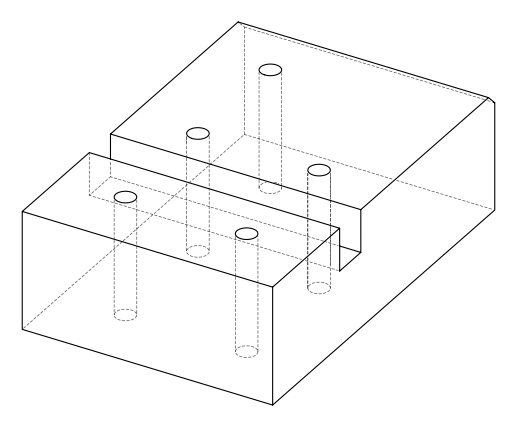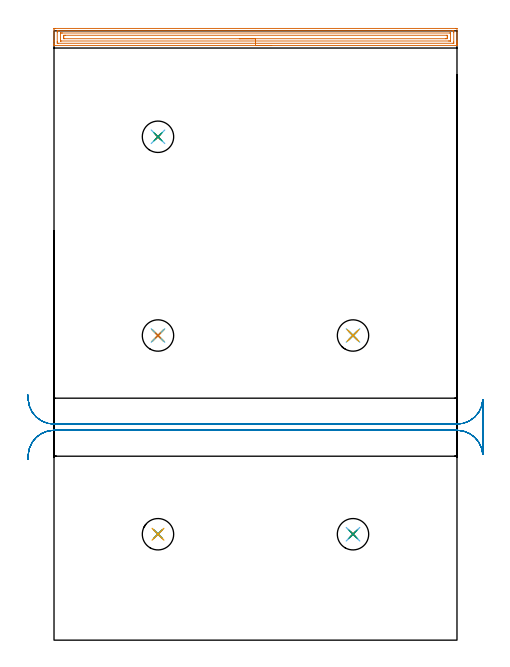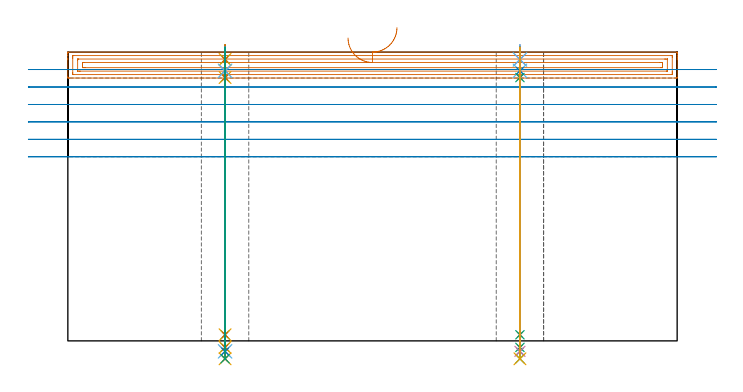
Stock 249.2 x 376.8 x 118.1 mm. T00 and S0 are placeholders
(PLAN: 27 operations, 22 tool changes, 24.1 min)
(1 AREA_MILL | FG_CHAMFER_SURFACE | UGT0205_001 | 8.22 min | 13991 mm3)
(2 MILL_RECTANGULAR_SLOT | SLOT_RECTANGULAR | UGT0201_004 | Follow Part, ap 8, ae 75% | 7.72 min | 381941 mm3)
(3 SPOT_DRILL | STEP1HOLE | NXT0321_9005460120000 | 0.05 min | 261 mm3)
(4 SPOT_DRILL_1 | STEP1HOLE_1 | NXT0321_9005460120000 | 0.05 min | 168 mm3)
(5 SPOT_DRILL_2 | STEP1HOLE_2 | NXT0321_9005460120000 | 0.05 min | 159 mm3)
(6 SPOT_DRILL_3 | STEP1HOLE_3 | NXT0321_9005460120000 | 0.05 min | 149 mm3)
(7 SPOT_DRILL_4 | STEP1HOLE_4 | NXT0321_9005460120000 | 0.05 min | 226 mm3)
(8 DRILL_BLIND_HOLE_INTO_CENTER | STEP1HOLE | NXT0301_022 | 0.04 min | 128 mm3)
(9 GUN_DRILL_THROUGH_HOLE | STEP1HOLE | UGT0307_001 | 0.53 min | 2081 mm3)
(10 SPADE_DRILL_TO_ENLARGE_THROUGH_HOLE | STEP1HOLE | UGT0306_003 | 0.5 min | 12098 mm3)
(11 DRILL_TO_ENLARGE_THROUGH_HOLE | STEP1HOLE | UGT0301_261 | 0.51 min | 20407 mm3)
(12 DRILL_BLIND_HOLE_INTO_CENTER_1 | STEP1HOLE_1 | NXT0301_022 | 0.04 min | 17 mm3)
(13 GUN_DRILL_THROUGH_HOLE_1 | STEP1HOLE_1 | UGT0307_001 | 0.53 min | 2174 mm3)
(14 SPADE_DRILL_TO_ENLARGE_THROUGH_HOLE_1 | STEP1HOLE_1 | UGT0306_003 | 0.5 min | 12021 mm3)
(15 DRILL_TO_ENLARGE_THROUGH_HOLE_1 | STEP1HOLE_1 | UGT0301_261 | 0.51 min | 20459 mm3)
(16 DRILL_BLIND_HOLE_INTO_CENTER_2 | STEP1HOLE_2 | NXT0301_022 | 0.04 min | 53 mm3)
(17 GUN_DRILL_THROUGH_HOLE_2 | STEP1HOLE_2 | UGT0307_001 | 0.53 min | 2149 mm3)
(18 SPADE_DRILL_TO_ENLARGE_THROUGH_HOLE_2 | STEP1HOLE_2 | UGT0306_003 | 0.5 min | 12007 mm3)
(19 DRILL_TO_ENLARGE_THROUGH_HOLE_2 | STEP1HOLE_2 | UGT0301_261 | 0.51 min | 20439 mm3)
(20 DRILL_BLIND_HOLE_INTO_CENTER_3 | STEP1HOLE_3 | NXT0301_022 | 0.04 min | 69 mm3)
(21 GUN_DRILL_THROUGH_HOLE_3 | STEP1HOLE_3 | UGT0307_001 | 0.53 min | 2164 mm3)
(22 SPADE_DRILL_TO_ENLARGE_THROUGH_HOLE_3 | STEP1HOLE_3 | UGT0306_003 | 0.5 min | 12021 mm3)
(23 DRILL_TO_ENLARGE_THROUGH_HOLE_3 | STEP1HOLE_3 | UGT0301_261 | 0.51 min | 20419 mm3)
(24 DRILL_BLIND_HOLE_INTO_CENTER_4 | STEP1HOLE_4 | NXT0301_022 | 0.04 min | 95 mm3)
(25 GUN_DRILL_THROUGH_HOLE_4 | STEP1HOLE_4 | UGT0307_001 | 0.53 min | 2171 mm3)
(26 SPADE_DRILL_TO_ENLARGE_THROUGH_HOLE_4 | STEP1HOLE_4 | UGT0306_003 | 0.5 min | 11966 mm3)
(27 DRILL_TO_ENLARGE_THROUGH_HOLE_4 | STEP1HOLE_4 | UGT0301_261 | 0.51 min | 20444 mm3)
(TOOL UGT0205_001 | Chamfer Mill 20 x 3 x 45 deg. | D20 FL50 Z2)
(TOOL UGT0201_004 | End Mill 32 mm | D32 FL53 Z6)
(TOOL NXT0321_9005460120000 | NC Spot Drill, 142deg, 12mm, Carbide, Uncoated | D12 PA142 FL30 Z2)
(TOOL NXT0301_022 | Carbide Drill 5.1mm [860.1-0510-015A1-MM 2214] | D5.1 PA140 FL28 Z2)
(TOOL UGT0307_001 | Gun Drill 5 mm | D5 PA130 FL24 Z1)
(TOOL UGT0306_003 | Spade Drill 12.5mm | D12.5 PA132 FL10 Z2)
(TOOL UGT0301_261 | Twist Drill 19.4 mm | D19.4 PA118 FL140 Z2)
(OP 1 AREA_MILL)
G17 G21 G94 G90
T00 M6
G54
G17 G0 G90 X134.6 Y367.7 S1061 M3
G43 Z128.1 H0
G94 G1 X134.562 Z127.228 F250.
X134.448 Z126.363
X134.259 Z125.512
X133.997 Z124.68
X133.663 Z123.874
X133.26 Z123.1
X132.792 Z122.364
X132.26 Z121.672
X131.671 Z121.029
X131.028 Z120.439
X130.336 Z119.908
X129.6 Z119.44
X128.826 Z119.037
X128.02 Z118.703
X127.188 Z118.441
X126.337 Z118.252
X125.472 Z118.138
X124.6 Z118.1
X0.154
X0.01 Y367.706 Z118.093
X0. Y368.013 Z117.787
Y368.424 Z117.376
Y369.033 Z116.761
Y370.22 Z115.577
Y370.796 Z114.997
Y377.848 Z107.949
X0.002 Y378.139 Z107.658
X0.01 Y378.292 Z107.506
X0.164 Y378.299 Z107.499
X0.6 Y378.3 Z107.5
X248.6
X249.039 Y378.296 Z107.502
X249.19 Y378.291 Z107.506
X249.2 Y378.136 Z107.661
Y370.796 Z114.997
Y370.22 Z115.577
Y369.915 Z115.881
Y369.338 Z116.458
Y369.033 Z116.761
Y368.424 Z117.376
Y368.152 Z117.647
Y368.012 Z117.787
X249.19 Y367.706 Z118.093
X249.046 Y367.7 Z118.1
X124.6
Y369.114 Z116.686
X2.385 Y369.115 Z116.685
X2.301 Y369.116 Z116.684
X2.022 Y369.121 Z116.679
X2.01 Y369.211 Z116.589
X2.003 Y369.41 Z116.39
X2.001 Y369.915 Z115.885
X2. Y370.295 Z115.505
X2.001 Y376.085 Z109.715
X2.002 Y376.463 Z109.337
X2.01 Y376.844 Z108.956
X2.014 Y376.88 Z108.92
X2.031 Y376.881 Z108.919
X2.081 Y376.884 Z108.916
X2.182 Y376.885 Z108.915
X2.385 Y376.886 Z108.914
X246.816 Y376.885 Z108.915
X246.899 Y376.884 Z108.916
X247.178 Y376.879 Z108.921
X247.19 Y376.789 Z109.011
X247.197 Y376.59 Z109.21
X247.199 Y376.085 Z109.715
X247.2 Y375.705 Z110.095
Y369.915 Z115.885
X247.198 Y369.537 Z116.263
X247.19 Y369.156 Z116.644
X247.186 Y369.12 Z116.68
X247.169 Y369.119 Z116.681
X247.119 Y369.116 Z116.684
X247.018 Y369.115 Z116.685
X246.816 Y369.114 Z116.686
X124.6
Y370.528 Z115.272
X4.439 Y370.529 Z115.271
X4.169 Y370.531 Z115.269
X4.079 Y370.533 Z115.268
X4.016 Y370.535 Z115.265
X4.01 Y370.63 Z115.17
X4.004 Y370.796 Z115.004
X4.001 Y370.962 Z114.838
Y375.369 Z110.431
X4.006 Y375.426 Z110.374
X4.01 Y375.464 Z110.336
X4.034 Y375.465 Z110.335
X4.169 Y375.468 Z110.332
X4.79 Y375.471 Z110.329
X5.061
X244.761
X245.031 Y375.469 Z110.331
X245.121 Y375.467 Z110.333
X245.184 Y375.465 Z110.335
X245.19 Y375.37 Z110.43
X245.196 Y375.204 Z110.596
X245.199 Y375.038 Z110.762
Y370.631 Z115.169
X245.194 Y370.575 Z115.225
X245.19 Y370.536 Z115.264
X245.166 Y370.535 Z115.265
X245.031 Y370.532 Z115.268
X244.41 Y370.529 Z115.271
X244.139
X124.6
Y371.943 Z113.857
X6.576
X6.115 Y371.948 Z113.852
X6.01 Y371.951 Z113.849
X6.005 Y372.134 Z113.666
X6. Y372.513 Z113.287
Y373.394 Z112.406
X6.001 Y373.441 Z112.359
X6.01 Y373.858 Z111.942
X6.023 Y374.05 Z111.75
X6.224 Y374.054 Z111.746
X6.845 Y374.057 Z111.743
X7.113
X242.624
X243.085 Y374.052 Z111.748
X243.19 Y374.049 Z111.751
X243.195 Y373.866 Z111.934
X243.2 Y373.488 Z112.312
Y372.606 Z113.194
X243.199 Y372.559 Z113.241
X243.19 Y372.142 Z113.658
X243.178 Y371.95 Z113.85
X242.976 Y371.946 Z113.854
X242.355 Y371.943 Z113.857
X242.087
X124.6
X123.728 Z113.895
X122.864 Z114.009
X122.012 Z114.198
X121.18 Z114.46
X120.374 Z114.794
X119.6 Z115.197
X118.864 Z115.666
X118.172 Z116.197
X117.529 Z116.786
X116.94 Z117.429
X116.409 Z118.122
X115.94 Z118.857
X115.537 Z119.631
X115.203 Z120.437
X114.941 Z121.269
X114.752 Z122.121
X114.638 Z122.986
X114.6 Z123.857
G0 Z128.1
M5
M2
(OP 2 MILL_RECTANGULAR_SLOT)
G17 G21 G94 G90
T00 M6
G54
G17 G0 G90 X-16.154 Y111.785 S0 M3
G43 Z128.1 H0
Z110.967
G94 G1 X-15.97 Y114.779 F250.
G2 X0. Y129.8 R16. F500.
G1 X249.2
G2 X265.17 Y114.779 R16.
G1 X265.2
Y148.621
X265.17
G2 X249.2 Y133.6 R16.
G1 X0.
G2 X-15.97 Y148.621 R16.
G1 X-16.154 Y151.615 F250.
G0 Y111.785 Z103.833
G1 X-15.97 Y114.779
G2 X0. Y129.8 R16. F500.
G1 X249.2
G2 X265.17 Y114.779 R16.
G1 X265.2
Y148.621
X265.17
G2 X249.2 Y133.6 R16.
G1 X0.
G2 X-15.97 Y148.621 R16.
G1 X-16.154 Y151.615 F250.
G0 Y111.785 Z96.7
G1 X-15.97 Y114.779
G2 X0. Y129.8 R16. F500.
G1 X249.2
G2 X265.17 Y114.779 R16.
G1 X265.2
Y148.621
X265.17
G2 X249.2 Y133.6 R16.
G1 X0.
G2 X-15.97 Y148.621 R16.
G1 X-16.154 Y151.615 F250.
G0 Y111.785 Z89.567
G1 X-15.97 Y114.779
G2 X0. Y129.8 R16. F500.
G1 X249.2
G2 X265.17 Y114.779 R16.
G1 X265.2
Y148.621
X265.17
G2 X249.2 Y133.6 R16.
G1 X0.
G2 X-15.97 Y148.621 R16.
G1 X-16.154 Y151.615 F250.
G0 Y111.785 Z82.433
G1 X-15.97 Y114.779
G2 X0. Y129.8 R16. F500.
G1 X249.2
G2 X265.17 Y114.779 R16.
G1 X265.2
Y148.621
X265.17
G2 X249.2 Y133.6 R16.
G1 X0.
G2 X-15.97 Y148.621 R16.
G1 X-16.154 Y151.615 F250.
G0 Y111.785 Z75.3
G1 X-15.97 Y114.779
G2 X0. Y129.8 R16. F500.
G1 X249.2
G2 X265.17 Y114.779 R16.
G1 X265.2
Y148.621
X265.17
G2 X249.2 Y133.6 R16.
G1 X0.
G2 X-15.97 Y148.621 R16.
G1 X-16.154 Y151.615 F250.
G0 Z128.1
M5
M2
(OP 3 SPOT_DRILL)
G17 G21 G94 G90
T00 M6
G54
G17 G0 G90 X64.3 Y65.5 S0 M3
G43 Z128.1 H0
G94 G81 G98 Z115.1 F250. R121.1
G80
M5
M2
(OP 4 SPOT_DRILL_1)
G17 G21 G94 G90
T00 M6
G54
G17 G0 G90 X184.9 Y65.5 S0 M3
G43 Z128.1 H0
G94 G81 G98 Z115.1 F250. R121.1
G80
M5
M2
(OP 5 SPOT_DRILL_2)
G17 G21 G94 G90
T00 M6
G54
G17 G0 G90 X64.3 Y188.4 S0 M3
G43 Z128.1 H0
G94 G81 G98 Z115.1 F250. R121.1
G80
M5
M2
(OP 6 SPOT_DRILL_3)
G17 G21 G94 G90
T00 M6
G54
G17 G0 G90 X184.9 Y188.4 S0 M3
G43 Z128.1 H0
G94 G81 G98 Z115.1 F250. R121.1
G80
M5
M2
(OP 7 SPOT_DRILL_4)
G17 G21 G94 G90
T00 M6
G54
G17 G0 G90 X64.3 Y311.3 S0 M3
G43 Z128.1 H0
G94 G81 G98 Z115.1 F250. R121.1
G80
M5
M2
(OP 8 DRILL_BLIND_HOLE_INTO_CENTER)
G17 G21 G94 G90
T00 M6
G54
G17 G0 G90 X64.3 Y65.5 S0 M3
G43 Z128.1 H1
G94 G81 G98 Z110.45 F250. R120.1
G80
M5
M2
(OP 9 GUN_DRILL_THROUGH_HOLE)
G17 G21 G94 G90
T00 M6
G54
G17 G0 G90 X64.3 Y65.5 M8
G43 Z128.1 H0
Z116.016
S716 M3
G94 G1 Z107.694 F125. M26
G4 X.084
Z2.5 F250.
G4 X.084
Z-2.666 F125.
G4 X.084
M5
M9
G0 Z116.016
Z128.1
M2
(OP 10 SPADE_DRILL_TO_ENLARGE_THROUGH_HOLE)
G17 G21 G94 G90
T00 M6
G54
G17 G0 G90 X64.3 Y65.5 S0 M3
G43 Z128.1 H0
G94 G73 G98 Z-4.283 F250. Q12.238 R120.1
G80
M5
M2
(OP 11 DRILL_TO_ENLARGE_THROUGH_HOLE)
G17 G21 G94 G90
T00 M6
G54
G17 G0 G90 X64.3 Y65.5 S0 M3
G43 Z128.1 H0
G94 G73 G98 Z-7.328 F250. Q17.918 R120.1
G80
M5
M2
(OP 12 DRILL_BLIND_HOLE_INTO_CENTER_1)
G17 G21 G94 G90
T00 M6
G54
G17 G0 G90 X184.9 Y65.5 S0 M3
G43 Z128.1 H1
G94 G81 G98 Z110.45 F250. R120.1
G80
M5
M2
(OP 13 GUN_DRILL_THROUGH_HOLE_1)
G17 G21 G94 G90
T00 M6
G54
G17 G0 G90 X184.9 Y65.5 M8
G43 Z128.1 H0
Z116.016
S716 M3
G94 G1 Z107.694 F125. M26
G4 X.084
Z2.5 F250.
G4 X.084
Z-2.666 F125.
G4 X.084
M5
M9
G0 Z116.016
Z128.1
M2
(OP 14 SPADE_DRILL_TO_ENLARGE_THROUGH_HOLE_1)
G17 G21 G94 G90
T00 M6
G54
G17 G0 G90 X184.9 Y65.5 S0 M3
G43 Z128.1 H0
G94 G73 G98 Z-4.283 F250. Q12.238 R120.1
G80
M5
M2
(OP 15 DRILL_TO_ENLARGE_THROUGH_HOLE_1)
G17 G21 G94 G90
T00 M6
G54
G17 G0 G90 X184.9 Y65.5 S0 M3
G43 Z128.1 H0
G94 G73 G98 Z-7.328 F250. Q17.918 R120.1
G80
M5
M2
(OP 16 DRILL_BLIND_HOLE_INTO_CENTER_2)
G17 G21 G94 G90
T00 M6
G54
G17 G0 G90 X64.3 Y188.4 S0 M3
G43 Z128.1 H1
G94 G81 G98 Z110.45 F250. R120.1
G80
M5
M2
(OP 17 GUN_DRILL_THROUGH_HOLE_2)
G17 G21 G94 G90
T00 M6
G54
G17 G0 G90 X64.3 Y188.4 M8
G43 Z128.1 H0
Z116.016
S716 M3
G94 G1 Z107.694 F125. M26
G4 X.084
Z2.5 F250.
G4 X.084
Z-2.666 F125.
G4 X.084
M5
M9
G0 Z116.016
Z128.1
M2
(OP 18 SPADE_DRILL_TO_ENLARGE_THROUGH_HOLE_2)
G17 G21 G94 G90
T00 M6
G54
G17 G0 G90 X64.3 Y188.4 S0 M3
G43 Z128.1 H0
G94 G73 G98 Z-4.283 F250. Q12.238 R120.1
G80
M5
M2
(OP 19 DRILL_TO_ENLARGE_THROUGH_HOLE_2)
G17 G21 G94 G90
T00 M6
G54
G17 G0 G90 X64.3 Y188.4 S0 M3
G43 Z128.1 H0
G94 G73 G98 Z-7.328 F250. Q17.918 R120.1
G80
M5
M2
(OP 20 DRILL_BLIND_HOLE_INTO_CENTER_3)
G17 G21 G94 G90
T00 M6
G54
G17 G0 G90 X184.9 Y188.4 S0 M3
G43 Z128.1 H1
G94 G81 G98 Z110.45 F250. R120.1
G80
M5
M2
(OP 21 GUN_DRILL_THROUGH_HOLE_3)
G17 G21 G94 G90
T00 M6
G54
G17 G0 G90 X184.9 Y188.4 M8
G43 Z128.1 H0
Z116.016
S716 M3
G94 G1 Z107.694 F125. M26
G4 X.084
Z2.5 F250.
G4 X.084
Z-2.666 F125.
G4 X.084
M5
M9
G0 Z116.016
Z128.1
M2
(OP 22 SPADE_DRILL_TO_ENLARGE_THROUGH_HOLE_3)
G17 G21 G94 G90
T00 M6
G54
G17 G0 G90 X184.9 Y188.4 S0 M3
G43 Z128.1 H0
G94 G73 G98 Z-4.283 F250. Q12.238 R120.1
G80
M5
M2
(OP 23 DRILL_TO_ENLARGE_THROUGH_HOLE_3)
G17 G21 G94 G90
T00 M6
G54
G17 G0 G90 X184.9 Y188.4 S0 M3
G43 Z128.1 H0
G94 G73 G98 Z-7.328 F250. Q17.918 R120.1
G80
M5
M2
(OP 24 DRILL_BLIND_HOLE_INTO_CENTER_4)
G17 G21 G94 G90
T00 M6
G54
G17 G0 G90 X64.3 Y311.3 S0 M3
G43 Z128.1 H1
G94 G81 G98 Z110.45 F250. R120.1
G80
M5
M2
(OP 25 GUN_DRILL_THROUGH_HOLE_4)
G17 G21 G94 G90
T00 M6
G54
G17 G0 G90 X64.3 Y311.3 M8
G43 Z128.1 H0
Z116.016
S716 M3
G94 G1 Z107.694 F125. M26
G4 X.084
Z2.5 F250.
G4 X.084
Z-2.666 F125.
G4 X.084
M5
M9
G0 Z116.016
Z128.1
M2
(OP 26 SPADE_DRILL_TO_ENLARGE_THROUGH_HOLE_4)
G17 G21 G94 G90
T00 M6
G54
G17 G0 G90 X64.3 Y311.3 S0 M3
G43 Z128.1 H0
G94 G73 G98 Z-4.283 F250. Q12.238 R120.1
G80
M5
M2
(OP 27 DRILL_TO_ENLARGE_THROUGH_HOLE_4)
G17 G21 G94 G90
T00 M6
G54
G17 G0 G90 X64.3 Y311.3 S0 M3
G43 Z128.1 H0
G94 G73 G98 Z-7.328 F250. Q17.918 R120.1
G80
M5
M2
